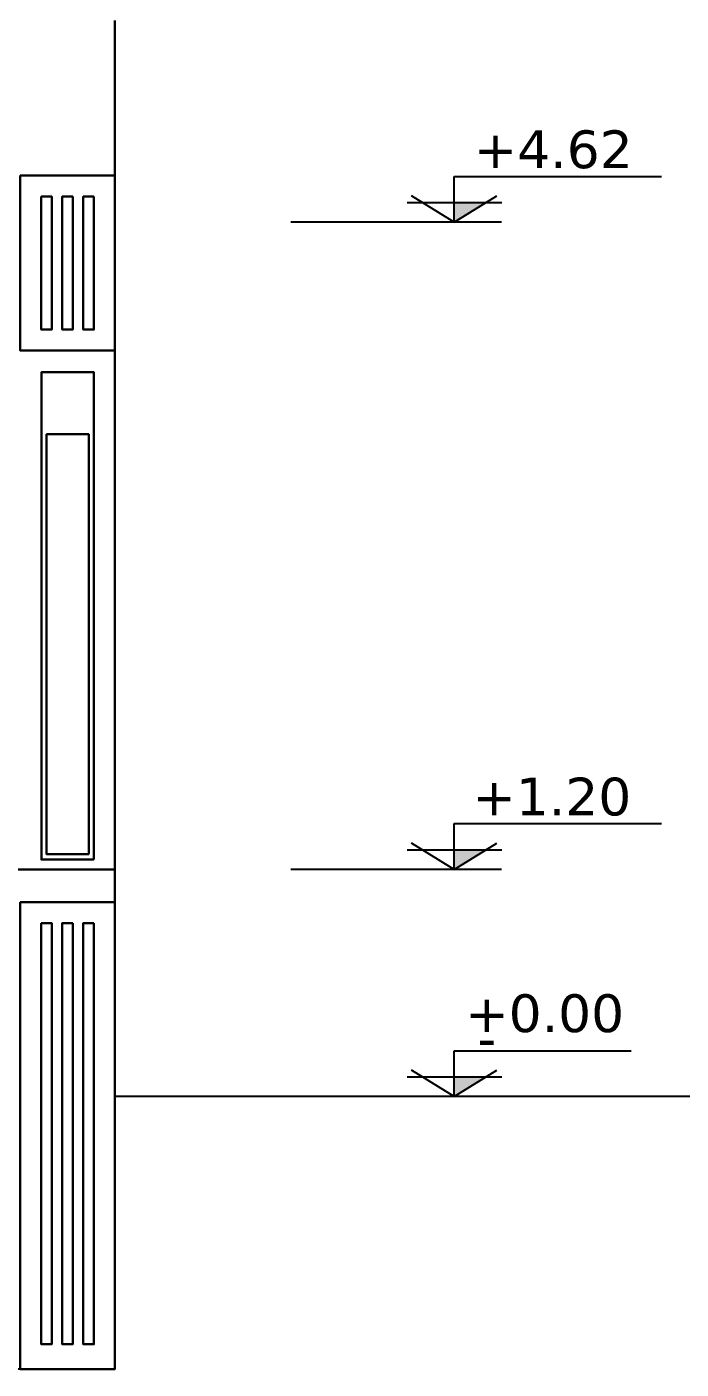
# Model space of a CAD drawing. Header units: inches. Extents: x -1482 to -895, y -39 to 122.
# Drawn here: x -1356.6 to -1353.15, y 62.91 to 70 of the extents above; entities that cross this region are included whole.
import ezdxf

# ---------------------------------------------------------------- set-up
doc = ezdxf.new("R2010")
doc.units = ezdxf.units.IN
doc.header["$MEASUREMENT"] = 0
doc.layers.add('hatch', color=250, linetype='Continuous', lineweight=30)
doc.layers.add('nama', color=252, linetype='Continuous')
doc.styles.get("Standard").update_dxf_attribs({"font": 'verdana.TTF'})

# ---------------------------------------------------------------- blocks, each defined once
blk = doc.blocks.new('*U12', base_point=(13333.7, 22187.6))
at = {"color": 0}
blk.add_solid([(13333.7, 22187.6), (13284.6, 22187.6), (13333.7, 22157.2)], dxfattribs=at)

msp = doc.modelspace()

# ---------------------------------------------------------------- linework, layer by layer
at = {"ltscale": 0.3}
for p, q in [((-1348.8673, 64.3509), (-1356.1381, 64.3509)), ((-1356.1381, 64.3509), (-1356.1381, 62.9109)), ((-1356.1381, 62.9109), (-1359.1388, 62.9109))]:
    msp.add_line(p, q, dxfattribs=at)
at = {"layer": 'hatch', "color": 45, "ltscale": 6}
for p, q in [((-1356.1381, 69.2181), (-1356.1381, 70.0375)), ((-1356.1381, 64.3509), (-1356.1381, 68.2926)), ((-1356.1381, 65.5509), (-1359.2116, 65.5509))]:
    msp.add_line(p, q, dxfattribs=at)
for points in [[(-1356.6381, 69.2181), (-1356.1381, 69.2181), (-1356.1381, 68.2926), (-1356.6381, 68.2926)], [(-1356.6381, 65.3788), (-1356.1381, 65.3788), (-1356.1381, 62.9109), (-1356.6381, 62.9109)], [(-1356.527, 65.2677), (-1356.4714, 65.2677), (-1356.4714, 63.0427), (-1356.527, 63.0427)], [(-1356.3603, 65.2677), (-1356.4159, 65.2677), (-1356.4159, 63.0427), (-1356.3603, 63.0427)], [(-1356.2492, 65.2677), (-1356.3048, 65.2677), (-1356.3048, 63.0427), (-1356.2492, 63.0427)]]:
    msp.add_lwpolyline(points, close=True, dxfattribs=at)
at = {"layer": 'hatch', "color": 37, "ltscale": 6}
for points in [[(-1356.527, 69.107), (-1356.4714, 69.107), (-1356.4714, 68.4038), (-1356.527, 68.4038)], [(-1356.3603, 69.107), (-1356.4159, 69.107), (-1356.4159, 68.4038), (-1356.3603, 68.4038)], [(-1356.2492, 69.107), (-1356.3048, 69.107), (-1356.3048, 68.4038), (-1356.2492, 68.4038)], [(-1356.2486, 65.6035), (-1356.5264, 65.6035), (-1356.5264, 68.1782), (-1356.2486, 68.1782), (-1356.2486, 65.6035)], [(-1356.2764, 65.6312), (-1356.4986, 65.6312), (-1356.4986, 67.8505), (-1356.2764, 67.8505), (-1356.2764, 65.6312)]]:
    msp.add_lwpolyline(points, close=True, dxfattribs=at)
at = {"layer": 'nama'}
for p, q in [((-1354.3456, 69.2136), (-1353.2509, 69.2136)), ((-1354.3456, 68.9709), (-1354.3456, 69.2136)), ((-1354.3456, 68.9709), (-1354.5713, 69.1105)), ((-1354.3456, 68.9709), (-1354.5713, 69.1105)), ((-1354.3456, 68.9709), (-1354.3456, 69.1307)), ((-1354.3456, 68.9709), (-1354.1199, 69.1105)), ((-1354.0941, 69.0733), (-1354.5937, 69.0733)), ((-1354.0941, 69.0733), (-1354.5937, 69.0733)), ((-1354.0956, 68.9709), (-1355.2085, 68.9709)), ((-1354.3456, 65.7936), (-1353.2509, 65.7936)), ((-1354.3456, 65.5509), (-1354.3456, 65.7936)), ((-1354.3456, 65.5509), (-1354.5713, 65.6905)), ((-1354.3456, 65.5509), (-1354.5713, 65.6905)), ((-1354.3456, 65.5509), (-1354.3456, 65.7107)), ((-1354.3456, 65.5509), (-1354.1199, 65.6905)), ((-1354.0941, 65.6533), (-1354.5937, 65.6533)), ((-1354.0941, 65.6533), (-1354.5937, 65.6533)), ((-1354.0956, 65.5509), (-1355.2085, 65.5509)), ((-1354.3456, 64.5936), (-1353.4104, 64.5936)), ((-1354.3456, 64.3509), (-1354.3456, 64.5936)), ((-1354.3456, 64.3509), (-1354.5713, 64.4905)), ((-1354.3456, 64.3509), (-1354.5713, 64.4905)), ((-1354.3456, 64.3509), (-1354.3456, 64.5107)), ((-1354.3456, 64.3509), (-1354.1199, 64.4905)), ((-1354.0941, 64.4533), (-1354.5937, 64.4533)), ((-1354.0941, 64.4533), (-1354.5937, 64.4533))]:
    msp.add_line(p, q, dxfattribs=at)

# ---------------------------------------------------------------- block references
at = {"layer": 'nama', "extrusion": (0, 0, -1), "xscale": 0.003369600000041828, "yscale": 0.003369600000041828, "zscale": -0.00336960000000546}
for p in [(1354.3456, 69.0733), (1354.3456, 69.0733), (1354.3456, 65.6533), (1354.3456, 65.6533), (1354.3456, 64.4533), (1354.3456, 64.4533)]:
    msp.add_blockref('*U12', p, dxfattribs=at)

# ---------------------------------------------------------------- texts
at = {"layer": 'nama', "width": 1.065037, "attachment_point": 9}
for s, insert, char_height in [('+4.62', (-1353.4024, 69.2529), 0.19968), ('+1.20', (-1353.4099, 65.8329), 0.19968), ('+0.00', (-1353.4478, 64.6881), 0.19968), ('-', (-1354.1229, 64.5603), 0.1997)]:
    msp.add_mtext(s, dxfattribs=dict(at, insert=insert, char_height=char_height))

doc.saveas('drawing.dxf')
